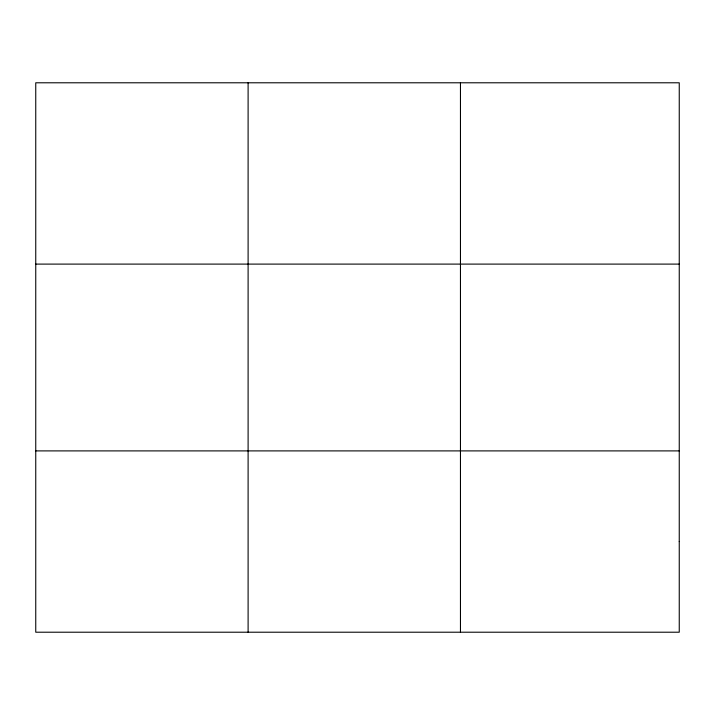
<?xml version="1.0" encoding="UTF-8"?>
<svg xmlns="http://www.w3.org/2000/svg" width="715" height="715" viewBox="0 0 715 715"><rect width="100%" height="100%" fill="white"/><g stroke="black" fill="none" stroke-linecap="round" stroke-linejoin="round"><path stroke-width="1.07" d="M35.75 264.103L679.25 264.103M35.75 450.897L679.25 450.897M460.46 82.788L460.46 632.212M248.105 82.788L248.105 632.212M679.25 541.559L679.25 632.212L35.75 632.212L35.75 82.788L679.25 82.788L679.25 541.559"/></g></svg>
